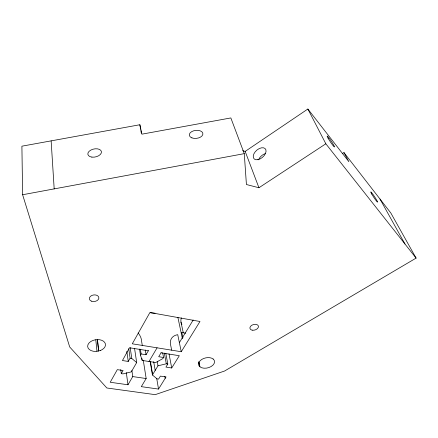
<?xml version="1.0" encoding="UTF-8"?>
<svg xmlns="http://www.w3.org/2000/svg" width="438" height="438" viewBox="0 0 438 438"><rect width="100%" height="100%" fill="white"/><g stroke="black" fill="none" stroke-linecap="round" stroke-linejoin="round"><path stroke-width="0.66" d="M134.559 348.402L136.683 362.565L131.291 371.873L122.941 373.904L121.288 373.658L123.083 370.51L117.307 369.656L110.206 382.264L127.978 384.772L132.758 376.581L131.893 370.526M148.362 350.772L129.506 347.761L122.437 360.545L128.252 361.432L130.097 358.202L128.745 348.747M162.668 352.776L163.533 357.479L162.843 358.623L155.72 362.527L142.213 360.441L140.461 355.114L141.14 353.953L140.395 349.223M141.14 353.953L146.051 354.725L148.46 350.597M148.991 361.487L157.078 347.816M161.157 352.628L158.709 356.718L163.533 357.479M143.303 360.447L146.172 378.531L141.304 386.65L158.529 389.075L166.04 376.943L160.401 376.111L158.567 379.1L157.083 378.886L152.435 374.999L150.19 361.547M152.435 374.999L157.976 365.818L157.269 361.793M181.288 333.406L181.803 332.557L185.778 333.17M179.372 342.615L193.196 319.992M165.794 353.324L167.803 364.027L165.92 367.099L171.718 367.98L179.317 355.716L161.058 352.798M181.255 351.73L199.969 321.497L149.916 312.518L132.281 343.803L181.255 351.73L177.729 334.681A16.463 10.917 33.4 0 0 170.858 346.086L171.658 350.176M242.663 150.716L245.171 151.406L307.865 109.024L348.872 161.699L343.967 152.599L342.292 153.683M343.967 152.599L390.844 213.027L416.1 258.102L224.574 371.024L155.2 394.649L106.85 387.991L69.686 346.951L22.623 194.74L21.9 146.183L139.859 124.742L141.901 134.165L230.842 117.937L244.278 153.65L246.419 184.524L258.94 187.749L325.839 143.79L307.865 109.024M157.976 365.818L166.303 363.792L167.803 364.027M22.623 194.74L244.278 153.65M150.415 312.803L155.107 313.214M132.758 376.581L146.172 378.531M130.097 358.202L131.772 358.459L136.683 362.565M325.839 143.79L416.1 258.102M379.97 199.016L404.986 244.032M245.171 151.406L258.94 187.749M198.852 361.908L199.903 366.562M198.743 361.963L199.794 366.617M180.987 322.111L183.276 332.787M181.803 332.557L182.92 337.824M177.888 317.364L182.405 338.673M169.03 353.948L171.718 367.98M164.316 353.088L166.303 363.792M164.825 376.302L165.192 378.317M139.859 124.742L140.647 129.292M140.872 130.59L141.326 133.19M156.689 378.322L158.529 389.075M153.694 361.695L155.189 370.428M150.502 361.881L152.638 374.66M145.279 350L146.051 354.725M142.273 345.418L141.616 341.295A16.89 11.656 29.4 0 0 138.14 332.935M141.896 358.426L142.213 360.441M139.514 349.031L140.461 355.114M130.206 347.657L131.772 358.459M126.828 351.292L128.252 361.432M126.325 372.65L127.978 384.772M120.757 369.59L121.288 373.658M97.455 339.543L98.665 351.024M97.411 339.461L98.599 351.041M95.791 339.822L96.979 351.303M51.137 140.866L54.186 188.893M181.901 324.711A18.254 12.094 -13.7 0 1 181.348 317.868M258.546 159.815A7.495 4.594 -41.1 0 1 265.724 153.47M100.34 350.537L95.818 351.435A8.979 5.847 -8.1 0 1 87.655 346.502A8.979 5.847 -8.1 0 1 95.024 339.85L97.367 339.592A8.979 5.847 -8.1 0 1 105.366 343.786A8.979 5.847 -8.1 0 1 100.34 350.537M213.153 359.018L211.746 358.213A8.152 5.103 -13.6 0 0 201.956 359.33A8.152 5.103 -13.6 0 0 199.044 365.807L200.018 366.863A8.152 5.103 -13.6 0 0 211.154 366.513A8.152 5.103 -13.6 0 0 213.153 359.018M371.72 193.985A6.159 0.498 56.6 0 0 377.452 202.121A6.159 0.498 56.6 0 0 373.329 194.883A6.159 0.498 56.6 0 0 371.72 193.985M91.892 157.116A6.92 4.057 -11.9 0 0 101.424 151.608A6.92 4.057 -11.9 0 0 90.617 150.201A6.92 4.057 -11.9 0 0 91.892 157.116M328.133 138.288A6.559 0.575 56.3 0 0 334.342 146.949A6.559 0.575 56.3 0 0 330.011 139.322A6.559 0.575 56.3 0 0 328.133 138.288M191.91 137.877A6.838 4.013 -6.8 0 0 202.843 134.422A6.838 4.013 -6.8 0 0 193.563 130.831A6.838 4.013 -6.8 0 0 191.91 137.877M91.35 301.136A4.813 3.318 -7.6 0 0 98.873 298.185A4.813 3.318 -7.6 0 0 92.084 295.338A4.813 3.318 -7.6 0 0 91.35 301.136M252.195 330.175A4.396 2.831 -16.4 0 0 258.464 326.436A4.396 2.831 -16.4 0 0 251.866 325.22A4.396 2.831 -16.4 0 0 252.195 330.175M257.851 159.684A7.545 4.572 -41.2 0 0 265.882 149.774A7.545 4.572 -41.2 0 0 255.195 151.811A7.545 4.572 -41.2 0 0 257.851 159.684"/></g></svg>
